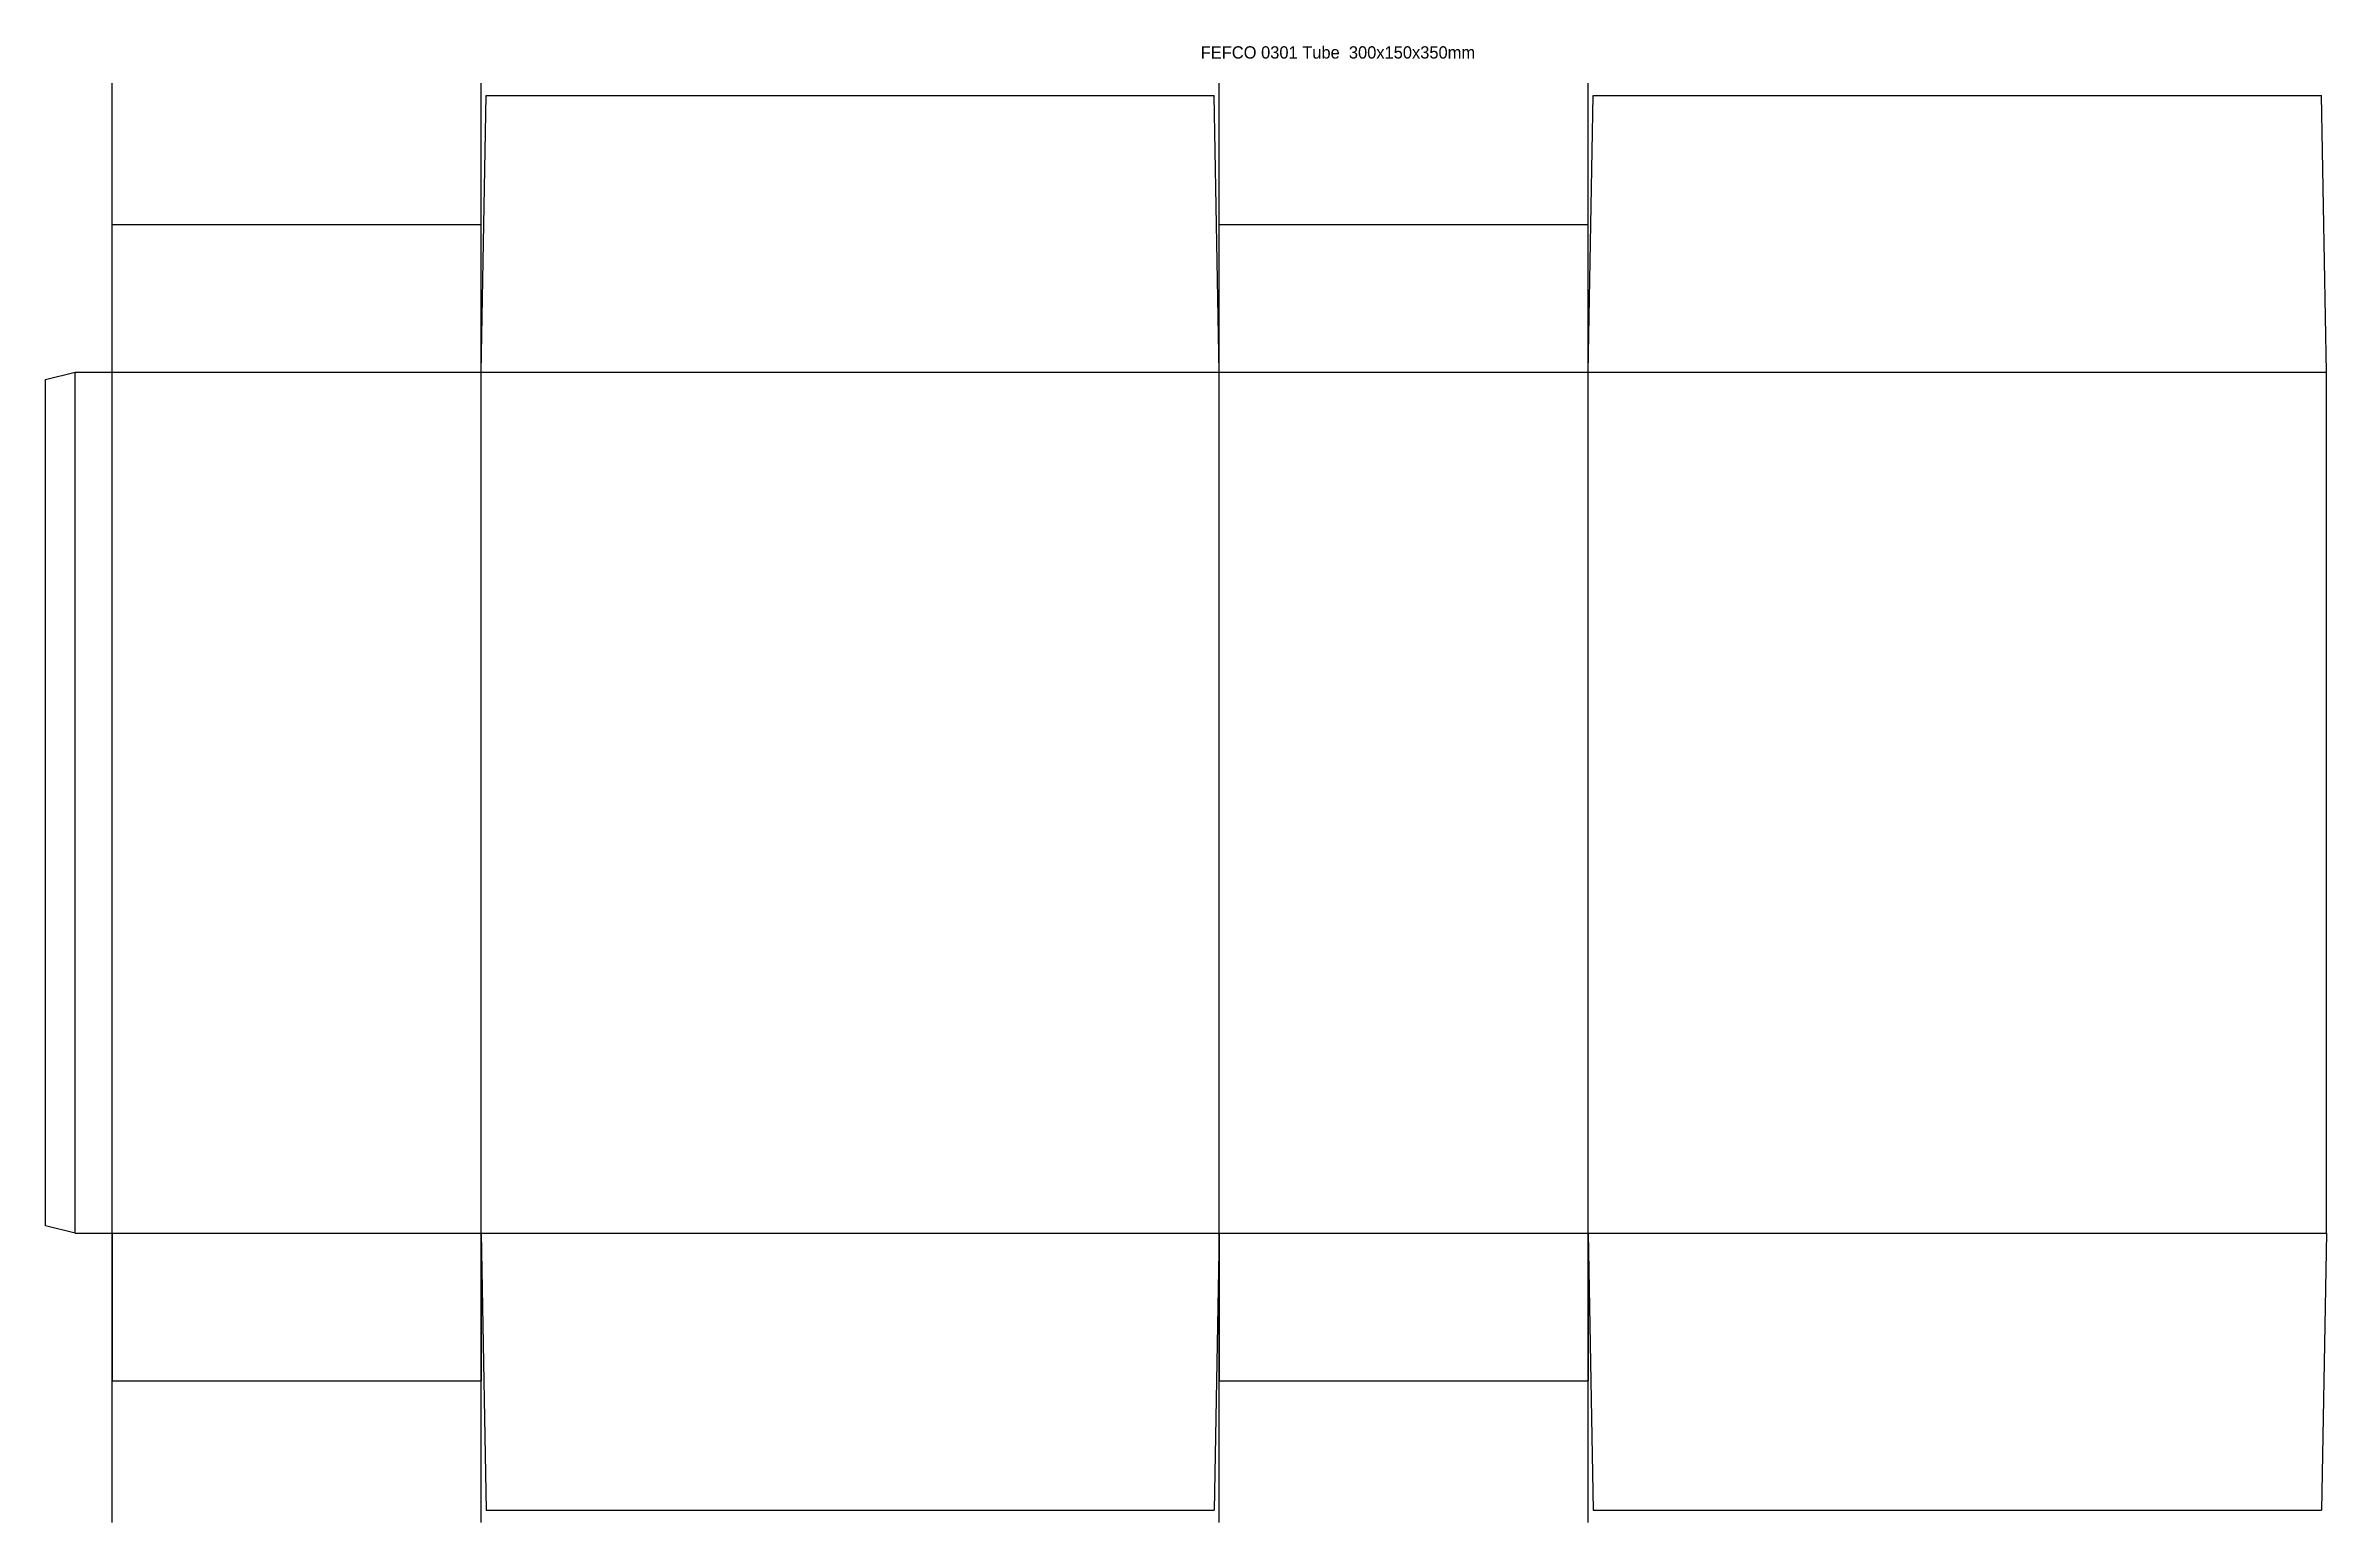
# Model space of a CAD drawing. Header units: metres. Extents: x -12 to 915, y -118 to 483.
import ezdxf

# ---------------------------------------------------------------- set-up
doc = ezdxf.new("R2010")
doc.units = ezdxf.units.M
for name, color, linetype in [('CREASE', 5, 'Continuous'), ('CUT', 1, 'Continuous'), ('DIMENSION', 3, 'Continuous')]:
    doc.layers.add(name, color=color, linetype=linetype)

msp = doc.modelspace()

# ---------------------------------------------------------------- linework, layer by layer
at = {"layer": 'CREASE'}
for p, q in [((15, -117.5), (15, 467.5)), ((165, -117.5), (165, 467.5)), ((465, -117.5), (465, 467.5)), ((615, -117.5), (615, 467.5))]:
    msp.add_line(p, q, dxfattribs=at)
at = {"layer": 'CUT'}
for p, q in [((165, 350), (167, 462.5)), ((167, 462.5), (463, 462.5)), ((465, 350), (463, 462.5)), ((615, 350), (617, 462.5)), ((617, 462.5), (913, 462.5)), ((915, 350), (913, 462.5)), ((15, 350), (15, 410)), ((15, 410), (165, 410)), ((165, 350), (165, 410)), ((465, 350), (465, 410)), ((465, 410), (615, 410)), ((615, 350), (615, 410)), ((-12, 347), (0, 350)), ((-12, 3), (-12, 347)), ((0, 350), (915, 350)), ((0, 0), (0, 350)), ((915, 0), (915, 350)), ((0, 0), (-12, 3)), ((0, 0), (915, 0)), ((15, 0), (15, -60)), ((165, 0), (165, -60)), ((165, 0), (167, -112.5)), ((465, 0), (463, -112.5)), ((465, 0), (465, -60)), ((615, 0), (615, -60)), ((615, 0), (617, -112.5)), ((915, 0), (913, -112.5)), ((15, -60), (165, -60)), ((465, -60), (615, -60)), ((167, -112.5), (463, -112.5)), ((617, -112.5), (913, -112.5))]:
    msp.add_line(p, q, dxfattribs=at)

# ---------------------------------------------------------------- texts
at = {"layer": 'DIMENSION'}
msp.add_text('FEFCO 0301 Tube  300x150x350mm', height=5, dxfattribs=at).set_placement((457.5, 477.5))

doc.saveas('drawing.dxf')
